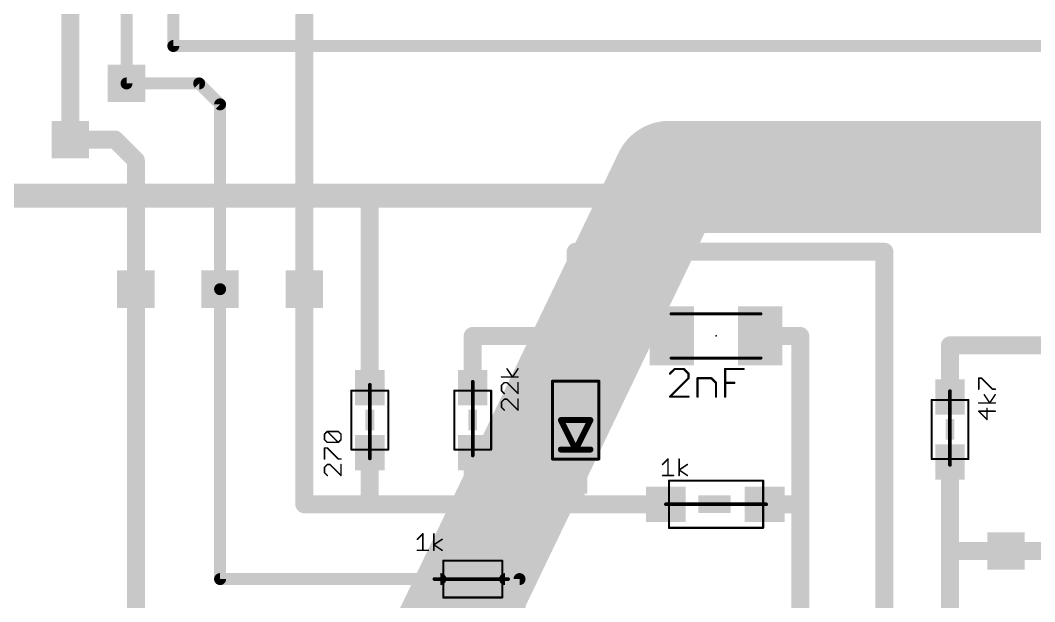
# Model space of a CAD drawing. Extents: x 0 to 165, y -10 to 137.
# Drawn here: x 64.66 to 99.08, y 49.4 to 69.14 of the extents above; entities that cross this region are included whole.
import ezdxf

# ---------------------------------------------------------------- set-up
doc = ezdxf.new("R2010")
doc.units = 0
for name, color, linetype in [('1', 14, 'CONTINUOUS'), ('16', 174, 'CONTINUOUS'), ('18', 94, 'CONTINUOUS'), ('21', 251, 'CONTINUOUS'), ('23', 178, 'CONTINUOUS'), ('27', 251, 'CONTINUOUS'), ('51', 251, 'CONTINUOUS')]:
    doc.layers.add(name, color=color, linetype=linetype)

# ---------------------------------------------------------------- blocks, each defined once
blk = doc.blocks.new('RECT')
blk.add_solid([(-0.5, -0.5), (0.5, -0.5), (-0.5, 0.5), (0.5, 0.5)])
blk = doc.blocks.new('SQUAREV')
blk.add_solid([(-0.5, -0.5), (0.5, -0.5), (-0.5, 0.5), (0.5, 0.5)])

msp = doc.modelspace()

# ---------------------------------------------------------------- linework, layer by layer
at = {"layer": '1'}
for points, const_width in [([(66.3575, 65.0875), (66.3575, 95.25)], 0.6096), ([(68.2625, 66.9925), (68.2625, 92.3925)], 0.4064), ([(69.85, 68.2625), (69.85, 90.805)], 0.4064), ([(104.4575, 68.2625), (69.85, 68.2625)], 0.4064), ([(61.595, 63.1825), (76.5175, 63.1825)], 0.8128), ([(76.5175, 63.1825), (100.0125, 63.1825)], 0.8128), ([(76.5175, 63.1825), (76.5175, 56.6625)], 0.6096), ([(93.98, 61.2775), (83.5025, 61.2775)], 0.6096), ([(83.5025, 61.2775), (83.5025, 58.42)], 0.6096), ([(93.98, 37.465), (93.98, 61.2775)], 0.6096), ([(68.58, 48.26), (68.58, 60.0075)], 0.6096), ([(74.295, 52.705), (74.295, 60.0075)], 0.6096), ([(71.4375, 50.165), (71.4375, 60.0075)], 0.4064), ([(83.5025, 58.42), (80.01, 58.42)], 0.6096), ([(80.01, 58.42), (80.01, 56.6625)], 0.6096), ([(83.5025, 58.42), (86.765, 58.42)], 0.6096), ([(83.5025, 58.42), (83.5025, 57.2625)], 0.6096), ([(91.1225, 58.42), (89.765, 58.42)], 0.6096), ([(91.1225, 52.705), (91.1225, 58.42)], 0.6096), ([(96.2025, 58.1025), (96.2025, 56.345)], 0.6096), ([(100.0125, 58.1025), (96.2025, 58.1025)], 0.6096), ([(76.5175, 52.705), (76.5175, 54.4625)], 0.6096), ([(80.01, 52.705), (80.01, 54.4625)], 0.6096), ([(96.2025, 51.1175), (96.2025, 54.145)], 0.6096), ([(83.5025, 52.705), (83.5025, 53.8625)], 0.6096), ([(76.5175, 52.705), (74.295, 52.705)], 0.6096), ([(80.01, 52.705), (76.5175, 52.705)], 0.6096), ([(80.01, 52.705), (83.5025, 52.705)], 0.6096), ([(80.01, 12.065), (80.01, 52.705)], 0.6096), ([(83.5025, 52.705), (86.565, 52.705)], 0.6096), ([(91.1225, 52.705), (89.915, 52.705)], 0.6096), ([(91.1225, 47.9425), (91.1225, 52.705)], 0.6096), ([(96.2025, 40.005), (96.2025, 51.1175)], 0.6096), ([(96.2025, 51.1175), (98.1075, 51.1175)], 0.6096), ([(98.1075, 51.1175), (98.3125, 51.1175)], 0.6096), ([(71.4375, 50.165), (78.91, 50.165)], 0.4064), ([(81.5975, 50.165), (81.11, 50.165)], 0.4064), ([(81.5975, 23.8125), (81.5975, 50.165)], 0.4064)]:
    msp.add_lwpolyline(points, dxfattribs=dict(at, const_width=const_width))
for points, const_width in [([(69.85, 68.3641, 1), (69.85, 68.1609)], 0.2032), ([(69.7484, 68.2625, 1), (69.9516, 68.2625)], 0.2032), ([(68.1609, 66.9925, 1), (68.3641, 66.9925)], 0.2032), ([(66.2051, 65.0875, 1), (66.5099, 65.0875)], 0.3048), ([(76.5175, 63.3857, 1), (76.5175, 62.9793)], 0.4064), ([(76.6699, 63.1825, 1), (76.3651, 63.1825)], 0.3048), ([(76.5175, 62.9793, 1), (76.5175, 63.3857)], 0.4064), ([(83.5025, 61.4299, 1), (83.5025, 61.1251)], 0.3048), ([(83.6549, 61.2775, 1), (83.3501, 61.2775)], 0.3048), ([(94.1324, 61.2775, 1), (93.8276, 61.2775)], 0.3048), ([(93.98, 61.1251, 1), (93.98, 61.4299)], 0.3048), ([(68.7324, 60.0075, 1), (68.4276, 60.0075)], 0.3048), ([(74.4474, 60.0075, 1), (74.1426, 60.0075)], 0.3048), ([(71.5391, 60.0075, 1), (71.3359, 60.0075)], 0.2032), ([(80.01, 58.5724, 1), (80.01, 58.2676)], 0.3048), ([(80.1624, 58.42, 1), (79.8576, 58.42)], 0.3048), ([(83.5025, 58.5724, 1), (83.5025, 58.2676)], 0.3048), ([(83.6549, 58.42, 1), (83.3501, 58.42)], 0.3048), ([(83.3501, 58.42, 1), (83.6549, 58.42)], 0.3048), ([(83.5025, 58.2676, 1), (83.5025, 58.5724)], 0.3048), ([(86.765, 58.2676, 1), (86.765, 58.5724)], 0.3048), ([(89.765, 58.5724, 1), (89.765, 58.2676)], 0.3048), ([(91.2749, 58.42, 1), (90.9701, 58.42)], 0.3048), ([(91.1225, 58.2676, 1), (91.1225, 58.5724)], 0.3048), ([(96.3549, 58.1025, 1), (96.0501, 58.1025)], 0.3048), ([(96.2025, 58.2549, 1), (96.2025, 57.9501)], 0.3048), ([(83.3501, 57.2625, 1), (83.6549, 57.2625)], 0.3048), ([(76.3651, 56.6625, 1), (76.6699, 56.6625)], 0.3048), ([(79.8576, 56.6625, 1), (80.1624, 56.6625)], 0.3048), ([(96.0501, 56.345, 1), (96.3549, 56.345)], 0.3048), ([(76.6699, 54.4625, 1), (76.3651, 54.4625)], 0.3048), ([(80.1624, 54.4625, 1), (79.8576, 54.4625)], 0.3048), ([(96.3549, 54.145, 1), (96.0501, 54.145)], 0.3048), ([(83.6549, 53.8625, 1), (83.3501, 53.8625)], 0.3048), ([(74.295, 52.8574, 1), (74.295, 52.5526)], 0.3048), ([(76.5175, 52.8574, 1), (76.5175, 52.5526)], 0.3048), ([(76.5175, 52.5526, 1), (76.5175, 52.8574)], 0.3048), ([(80.01, 52.8574, 1), (80.01, 52.5526)], 0.3048), ([(80.1624, 52.705, 1), (79.8576, 52.705)], 0.3048), ([(80.01, 52.5526, 1), (80.01, 52.8574)], 0.3048), ([(83.5025, 52.8574, 1), (83.5025, 52.5526)], 0.3048), ([(83.5025, 52.5526, 1), (83.5025, 52.8574)], 0.3048), ([(86.565, 52.5526, 1), (86.565, 52.8574)], 0.3048), ([(89.915, 52.8574, 1), (89.915, 52.5526)], 0.3048), ([(91.2749, 52.705, 1), (90.9701, 52.705)], 0.3048), ([(91.1225, 52.5526, 1), (91.1225, 52.8574)], 0.3048), ([(74.1426, 52.705, 1), (74.4474, 52.705)], 0.3048), ([(76.3651, 52.705, 1), (76.6699, 52.705)], 0.3048), ([(79.8576, 52.705, 1), (80.1624, 52.705)], 0.3048), ([(83.3501, 52.705, 1), (83.6549, 52.705)], 0.3048), ([(90.9701, 52.705, 1), (91.2749, 52.705)], 0.3048), ([(96.3549, 51.1175, 1), (96.0501, 51.1175)], 0.3048), ([(96.2025, 51.2699, 1), (96.2025, 50.9651)], 0.3048), ([(98.1075, 51.2699, 1), (98.1075, 50.9651)], 0.3048), ([(98.1075, 50.9651, 1), (98.1075, 51.2699)], 0.3048), ([(98.3125, 50.9651, 1), (98.3125, 51.2699)], 0.3048), ([(96.0501, 51.1175, 1), (96.3549, 51.1175)], 0.3048), ([(71.4375, 50.2666, 1), (71.4375, 50.0634)], 0.2032), ([(71.3359, 50.165, 1), (71.5391, 50.165)], 0.2032), ([(78.91, 50.0634, 1), (78.91, 50.2666)], 0.2032), ([(81.11, 50.2666, 1), (81.11, 50.0634)], 0.2032), ([(81.6991, 50.165, 1), (81.4959, 50.165)], 0.2032), ([(81.5975, 50.0634, 1), (81.5975, 50.2666)], 0.2032)]:
    msp.add_lwpolyline(points, format="xyb", dxfattribs=dict(at, const_width=const_width))
at = {"layer": '16'}
for points, const_width in [([(74.295, 60.0075), (74.295, 71.755)], 0.6096), ([(70.7276, 66.9925), (68.2625, 66.9925)], 0.4064), ([(71.4375, 66.2826), (70.7276, 66.9925)], 0.4064), ([(71.4375, 60.0075), (71.4375, 66.2826)], 0.4064), ([(72.39, 34.036), (86.6775, 63.8175)], 3.81), ([(86.6775, 63.8175), (113.03, 63.8175)], 3.81), ([(67.8701, 65.0875), (66.3575, 65.0875)], 0.6096), ([(68.58, 64.3776), (67.8701, 65.0875)], 0.6096), ([(68.58, 60.0075), (68.58, 64.3776)], 0.6096), ([(98.1075, 51.1175), (101.98, 51.1175)], 0.6096)]:
    msp.add_lwpolyline(points, dxfattribs=dict(at, const_width=const_width))
for points, const_width in [([(68.2625, 67.0941, 1), (68.2625, 66.8909)], 0.2032), ([(70.7994, 67.0643, 1), (70.6558, 66.9207)], 0.2032), ([(70.7276, 66.8909, 1), (70.7276, 67.0941)], 0.2032), ([(71.5391, 66.2826, 1), (71.3359, 66.2826)], 0.2032), ([(71.3657, 66.2108, 1), (71.5093, 66.3544)], 0.2032), ([(86.6775, 64.77, 1), (86.6775, 62.865)], 1.905), ([(87.5363, 63.4055, 1), (85.8187, 64.2295)], 1.905), ([(66.3575, 65.2399, 1), (66.3575, 64.9351)], 0.3048), ([(67.9779, 65.1953, 1), (67.7623, 64.9797)], 0.3048), ([(67.8701, 64.9351, 1), (67.8701, 65.2399)], 0.3048), ([(68.7324, 64.3776, 1), (68.4276, 64.3776)], 0.3048), ([(68.4722, 64.2698, 1), (68.6878, 64.4854)], 0.3048), ([(68.4276, 60.0075, 1), (68.7324, 60.0075)], 0.3048), ([(71.3359, 60.0075, 1), (71.5391, 60.0075)], 0.2032), ([(74.1426, 60.0075, 1), (74.4474, 60.0075)], 0.3048), ([(98.1075, 51.2699, 1), (98.1075, 50.9651)], 0.3048)]:
    msp.add_lwpolyline(points, format="xyb", dxfattribs=dict(at, const_width=const_width))
at = {"layer": '21'}
for points, const_width in [([(59.69, 67.31, 1), (59.69, 77.47, 1), (59.69, 67.31)], 0.1524), ([(76.5493, 56.7625, 1), (76.4857, 56.7625)], 0.0635), ([(80.0418, 56.8625, 1), (79.9783, 56.8625)], 0.0635), ([(75.91, 56.5625, 1), (75.875, 56.5625)], 0.035), ([(77.16, 56.5625, 1), (77.125, 56.5625)], 0.035), ([(79.4025, 56.5625, 1), (79.3675, 56.5625)], 0.035), ([(80.6525, 56.5625, 1), (80.6175, 56.5625)], 0.035), ([(96.2343, 56.545, 1), (96.1707, 56.545)], 0.0635), ([(95.595, 56.245, 1), (95.56, 56.245)], 0.035), ([(96.845, 56.245, 1), (96.81, 56.245)], 0.035), ([(75.875, 54.5625, 1), (75.91, 54.5625)], 0.035), ([(77.125, 54.5625, 1), (77.16, 54.5625)], 0.035), ([(79.3675, 54.5625, 1), (79.4025, 54.5625)], 0.035), ([(79.9783, 54.3625, 1), (80.0418, 54.3625)], 0.0635), ([(80.6175, 54.5625, 1), (80.6525, 54.5625)], 0.035), ([(76.4857, 54.2625, 1), (76.5493, 54.2625)], 0.0635), ([(95.56, 54.245, 1), (95.595, 54.245)], 0.035), ([(96.1707, 54.045, 1), (96.2343, 54.045)], 0.0635), ([(96.81, 54.245, 1), (96.845, 54.245)], 0.035), ([(86.665, 53.5225, 1), (86.665, 53.4875)], 0.035), ([(89.865, 53.4875, 1), (89.865, 53.5225)], 0.035), ([(86.665, 51.9225, 1), (86.665, 51.8875)], 0.035), ([(89.865, 51.8875, 1), (89.865, 51.9225)], 0.035), ([(79.01, 50.8075, 1), (79.01, 50.7725)], 0.035), ([(81.01, 50.7725, 1), (81.01, 50.8075)], 0.035), ([(78.71, 50.1968, 1), (78.71, 50.1332)], 0.0635), ([(81.21, 50.1332, 1), (81.21, 50.1968)], 0.0635), ([(79.01, 49.5575, 1), (79.01, 49.5225)], 0.035), ([(81.01, 49.5225, 1), (81.01, 49.5575)], 0.035)]:
    msp.add_lwpolyline(points, format="xyb", dxfattribs=dict(at, const_width=const_width))
for points, const_width in [([(76.5175, 54.2625), (76.5175, 56.7625)], 0.127), ([(80.01, 56.8625), (80.01, 54.3625)], 0.127), ([(75.8925, 54.5625), (75.8925, 56.5625)], 0.07), ([(77.1425, 56.5625), (77.1425, 54.5625)], 0.07), ([(79.385, 54.5625), (79.385, 56.5625)], 0.07), ([(80.635, 56.5625), (80.635, 54.5625)], 0.07), ([(96.2025, 56.545), (96.2025, 54.045)], 0.127), ([(95.5775, 54.245), (95.5775, 56.245)], 0.07), ([(96.8275, 56.245), (96.8275, 54.245)], 0.07), ([(86.665, 53.505), (89.865, 53.505)], 0.07), ([(89.865, 51.905), (86.665, 51.905)], 0.07), ([(79.01, 50.79), (81.01, 50.79)], 0.07), ([(78.71, 50.165), (81.21, 50.165)], 0.127), ([(81.01, 49.54), (79.01, 49.54)], 0.07)]:
    msp.add_lwpolyline(points, dxfattribs=dict(at, const_width=const_width))
at = {"layer": '23'}
for p in [(88.265, 58.42), (76.5175, 55.5625), (80.01, 55.5625), (83.5025, 55.5625), (96.2025, 55.245), (88.265, 52.705), (80.01, 50.165)]:
    msp.add_point(p, dxfattribs=at)
at = {"layer": '27'}
for points, const_width in [([(81.3603, 57.0251), (81.1739, 57.3048)], 0.0508), ([(81.5467, 57.3048), (81.3603, 57.0251)], 0.0508), ([(86.8599, 57.2987), (86.7031, 57.1419)], 0.0762), ([(87.1734, 57.2987), (86.8599, 57.2987)], 0.0762), ([(87.3302, 57.1419), (87.1734, 57.2987)], 0.0762), ([(87.3302, 56.9852), (87.3302, 57.1419)], 0.0762), ([(88.5741, 56.3581), (88.5741, 57.2987)], 0.0762), ([(88.5741, 57.2987), (89.2012, 57.2987)], 0.0762), ([(81.5467, 57.0251), (80.9874, 57.0251)], 0.0508), ([(81.0806, 56.8367), (80.9874, 56.7435)], 0.0508), ([(81.1739, 56.8367), (81.0806, 56.8367)], 0.0508), ([(81.5467, 56.4638), (81.1739, 56.8367)], 0.0508), ([(81.5467, 56.8367), (81.5467, 56.4638)], 0.0508), ([(86.7031, 56.3581), (87.3302, 56.9852)], 0.0762), ([(87.6386, 56.3581), (87.6386, 56.9852)], 0.0762), ([(87.6386, 56.9852), (88.1089, 56.9852)], 0.0762), ([(88.1089, 56.9852), (88.2657, 56.8284)], 0.0762), ([(88.2657, 56.8284), (88.2657, 56.3581)], 0.0762), ([(88.5741, 56.8284), (88.8877, 56.8284)], 0.0762), ([(97.1799, 56.6141), (97.1799, 56.9869)], 0.0508), ([(97.1799, 56.9869), (97.2731, 56.9869)], 0.0508), ([(97.2731, 56.9869), (97.646, 56.6141)], 0.0508), ([(80.9874, 56.7435), (80.9874, 56.557)], 0.0508), ([(80.9874, 56.557), (81.0806, 56.4638)], 0.0508), ([(97.5528, 56.1463), (97.3664, 56.426)], 0.0508), ([(97.7392, 56.426), (97.5528, 56.1463)], 0.0508), ([(97.646, 56.6141), (97.7392, 56.6141)], 0.0508), ([(81.0806, 56.2754), (80.9874, 56.1822)], 0.0508), ([(80.9874, 56.1822), (80.9874, 55.9957)], 0.0508), ([(81.1739, 56.2754), (81.0806, 56.2754)], 0.0508), ([(81.5467, 55.9025), (81.1739, 56.2754)], 0.0508), ([(81.5467, 56.2754), (81.5467, 55.9025)], 0.0508), ([(87.3302, 56.3581), (86.7031, 56.3581)], 0.0762), ([(97.7392, 56.1463), (97.1799, 56.1463)], 0.0508), ([(80.9874, 55.9957), (81.0806, 55.9025)], 0.0508), ([(97.7392, 55.8647), (97.1799, 55.8647)], 0.0508), ([(97.1799, 55.8647), (97.4596, 55.585)], 0.0508), ([(97.4596, 55.585), (97.4596, 55.9579)], 0.0508), ([(74.9803, 55.0852), (75.0735, 55.1784)], 0.0508), ([(74.9803, 54.8987), (74.9803, 55.0852)], 0.0508), ([(75.0735, 55.1784), (75.4464, 55.1784)], 0.0508), ([(75.4464, 54.8055), (75.0735, 55.1784)], 0.0508), ([(75.4464, 55.1784), (75.5396, 55.0852)], 0.0508), ([(75.5396, 55.0852), (75.5396, 54.8987)], 0.0508), ([(75.0735, 54.8055), (74.9803, 54.8987)], 0.0508), ([(75.4464, 54.8055), (75.0735, 54.8055)], 0.0508), ([(75.5396, 54.8987), (75.4464, 54.8055)], 0.0508), ([(74.9803, 54.2442), (74.9803, 54.6171)], 0.0508), ([(74.9803, 54.6171), (75.0735, 54.6171)], 0.0508), ([(75.0735, 54.6171), (75.4464, 54.2442)], 0.0508), ([(75.0735, 54.0558), (74.9803, 53.9625)], 0.0508), ([(75.1668, 54.0558), (75.0735, 54.0558)], 0.0508), ([(75.5396, 53.6829), (75.1668, 54.0558)], 0.0508), ([(75.4464, 54.2442), (75.5396, 54.2442)], 0.0508), ([(75.5396, 54.0558), (75.5396, 53.6829)], 0.0508), ([(86.4504, 54.0558), (86.6368, 54.2422)], 0.0508), ([(86.6368, 54.2422), (86.6368, 53.6829)], 0.0508), ([(87.0117, 53.6829), (87.0117, 54.2422)], 0.0508), ([(87.0117, 53.8693), (87.2913, 54.0558)], 0.0508), ([(74.9803, 53.9625), (74.9803, 53.7761)], 0.0508), ([(74.9803, 53.7761), (75.0735, 53.6829)], 0.0508), ([(86.4504, 53.6829), (86.8233, 53.6829)], 0.0508), ([(87.2913, 53.6829), (87.0117, 53.8693)], 0.0508), ([(78.1304, 51.5158), (78.3168, 51.7022)], 0.0508), ([(78.3168, 51.7022), (78.3168, 51.1429)], 0.0508), ([(78.6917, 51.1429), (78.6917, 51.7022)], 0.0508), ([(78.6917, 51.3293), (78.9713, 51.5158)], 0.0508), ([(78.9713, 51.1429), (78.6917, 51.3293)], 0.0508), ([(78.1304, 51.1429), (78.5033, 51.1429)], 0.0508)]:
    msp.add_lwpolyline(points, dxfattribs=dict(at, const_width=const_width))
for points, const_width in [([(81.1844, 57.3118, 1), (81.1633, 57.2977)], 0.0254), ([(81.5573, 57.2977, 1), (81.5361, 57.3118)], 0.0254), ([(86.6896, 57.1554, 1), (86.7166, 57.1285)], 0.0381), ([(86.8599, 57.3178, 1), (86.8599, 57.2797)], 0.0381), ([(86.8733, 57.2852, 1), (86.8464, 57.3122)], 0.0381), ([(87.1869, 57.3122, 1), (87.1599, 57.2852)], 0.0381), ([(87.1734, 57.2797, 1), (87.1734, 57.3178)], 0.0381), ([(87.3492, 57.1419, 1), (87.3111, 57.1419)], 0.0381), ([(87.3167, 57.1285, 1), (87.3436, 57.1554)], 0.0381), ([(88.5741, 57.3178, 1), (88.5741, 57.2797)], 0.0381), ([(88.5932, 57.2987, 1), (88.5551, 57.2987)], 0.0381), ([(89.2012, 57.2797, 1), (89.2012, 57.3178)], 0.0381), ([(80.9874, 57.0378, 1), (80.9874, 57.0124)], 0.0254), ([(81.0806, 56.8494, 1), (81.0806, 56.824)], 0.0254), ([(81.0896, 56.8277, 1), (81.0717, 56.8457)], 0.0254), ([(81.1828, 56.8457, 1), (81.1649, 56.8277)], 0.0254), ([(81.1739, 56.824, 1), (81.1739, 56.8494)], 0.0254), ([(81.3497, 57.0322, 1), (81.3708, 57.0181)], 0.0254), ([(81.3497, 57.0181, 1), (81.3708, 57.0322)], 0.0254), ([(81.5594, 56.8367, 1), (81.534, 56.8367)], 0.0254), ([(81.5467, 57.0124, 1), (81.5467, 57.0378)], 0.0254), ([(87.3111, 56.9852, 1), (87.3492, 56.9852)], 0.0381), ([(87.3436, 56.9717, 1), (87.3167, 56.9986)], 0.0381), ([(87.6386, 57.0042, 1), (87.6386, 56.9661)], 0.0381), ([(87.6577, 56.9852, 1), (87.6196, 56.9852)], 0.0381), ([(88.1224, 56.9986, 1), (88.0954, 56.9717)], 0.0381), ([(88.1089, 56.9661, 1), (88.1089, 57.0042)], 0.0381), ([(88.2847, 56.8284, 1), (88.2466, 56.8284)], 0.0381), ([(88.2522, 56.8149, 1), (88.2792, 56.8419)], 0.0381), ([(88.5741, 56.8475, 1), (88.5741, 56.8094)], 0.0381), ([(88.8877, 56.8094, 1), (88.8877, 56.8475)], 0.0381), ([(97.1926, 56.9869, 1), (97.1672, 56.9869)], 0.0254), ([(97.1799, 56.9996, 1), (97.1799, 56.9742)], 0.0254), ([(97.2821, 56.9959, 1), (97.2642, 56.978)], 0.0254), ([(97.2731, 56.9742, 1), (97.2731, 56.9996)], 0.0254), ([(81.0001, 56.7435, 1), (80.9747, 56.7435)], 0.0254), ([(80.9784, 56.7524, 1), (80.9964, 56.7345)], 0.0254), ([(80.9964, 56.566, 1), (80.9784, 56.5481)], 0.0254), ([(80.9747, 56.557, 1), (81.0001, 56.557)], 0.0254), ([(81.0717, 56.4548, 1), (81.0896, 56.4728)], 0.0254), ([(81.534, 56.4638, 1), (81.5594, 56.4638)], 0.0254), ([(81.5377, 56.4548, 1), (81.5557, 56.4728)], 0.0254), ([(97.1672, 56.6141, 1), (97.1926, 56.6141)], 0.0254), ([(97.3769, 56.433, 1), (97.3558, 56.4189)], 0.0254), ([(97.646, 56.6268, 1), (97.646, 56.6014)], 0.0254), ([(97.637, 56.6051, 1), (97.655, 56.6231)], 0.0254), ([(97.7498, 56.4189, 1), (97.7286, 56.433)], 0.0254), ([(97.7392, 56.6014, 1), (97.7392, 56.6268)], 0.0254), ([(81.0001, 56.1822, 1), (80.9747, 56.1822)], 0.0254), ([(80.9784, 56.1911, 1), (80.9964, 56.1732)], 0.0254), ([(81.0806, 56.2881, 1), (81.0806, 56.2627)], 0.0254), ([(81.0896, 56.2664, 1), (81.0717, 56.2843)], 0.0254), ([(81.1828, 56.2843, 1), (81.1649, 56.2664)], 0.0254), ([(81.1739, 56.2627, 1), (81.1739, 56.2881)], 0.0254), ([(81.5594, 56.2754, 1), (81.534, 56.2754)], 0.0254), ([(86.7031, 56.3772, 1), (86.7031, 56.3391)], 0.0381), ([(86.6896, 56.3716, 1), (86.7166, 56.3446)], 0.0381), ([(87.3302, 56.3391, 1), (87.3302, 56.3772)], 0.0381), ([(87.6196, 56.3581, 1), (87.6577, 56.3581)], 0.0381), ([(88.2466, 56.3581, 1), (88.2847, 56.3581)], 0.0381), ([(88.5551, 56.3581, 1), (88.5932, 56.3581)], 0.0381), ([(97.1799, 56.159, 1), (97.1799, 56.1336)], 0.0254), ([(97.5422, 56.1534, 1), (97.5633, 56.1393)], 0.0254), ([(97.5422, 56.1393, 1), (97.5633, 56.1534)], 0.0254), ([(97.7392, 56.1336, 1), (97.7392, 56.159)], 0.0254), ([(80.9964, 56.0047, 1), (80.9784, 55.9868)], 0.0254), ([(80.9747, 55.9957, 1), (81.0001, 55.9957)], 0.0254), ([(81.0717, 55.8935, 1), (81.0896, 55.9115)], 0.0254), ([(81.534, 55.9025, 1), (81.5594, 55.9025)], 0.0254), ([(81.5377, 55.8935, 1), (81.5557, 55.9115)], 0.0254), ([(97.1799, 55.8774, 1), (97.1799, 55.852)], 0.0254), ([(97.1889, 55.8736, 1), (97.1709, 55.8557)], 0.0254), ([(97.4723, 55.9579, 1), (97.4469, 55.9579)], 0.0254), ([(97.7392, 55.852, 1), (97.7392, 55.8774)], 0.0254), ([(97.4469, 55.585, 1), (97.4723, 55.585)], 0.0254), ([(97.4506, 55.576, 1), (97.4685, 55.594)], 0.0254), ([(74.993, 55.0852, 1), (74.9676, 55.0852)], 0.0254), ([(74.9713, 55.0941, 1), (74.9893, 55.0762)], 0.0254), ([(75.0735, 55.1911, 1), (75.0735, 55.1657)], 0.0254), ([(75.0825, 55.1873, 1), (75.0646, 55.1694)], 0.0254), ([(75.0825, 55.1694, 1), (75.0646, 55.1873)], 0.0254), ([(75.4554, 55.1873, 1), (75.4374, 55.1694)], 0.0254), ([(75.4464, 55.1657, 1), (75.4464, 55.1911)], 0.0254), ([(75.5523, 55.0852, 1), (75.5269, 55.0852)], 0.0254), ([(75.5306, 55.0762, 1), (75.5486, 55.0941)], 0.0254), ([(74.9893, 54.9077, 1), (74.9713, 54.8898)], 0.0254), ([(74.9676, 54.8987, 1), (74.993, 54.8987)], 0.0254), ([(75.0735, 54.8182, 1), (75.0735, 54.7928)], 0.0254), ([(75.0646, 54.7965, 1), (75.0825, 54.8145)], 0.0254), ([(75.4374, 54.8145, 1), (75.4554, 54.7965)], 0.0254), ([(75.4374, 54.7965, 1), (75.4554, 54.8145)], 0.0254), ([(75.4464, 54.7928, 1), (75.4464, 54.8182)], 0.0254), ([(75.5269, 54.8987, 1), (75.5523, 54.8987)], 0.0254), ([(75.5486, 54.8898, 1), (75.5306, 54.9077)], 0.0254), ([(74.993, 54.6171, 1), (74.9676, 54.6171)], 0.0254), ([(74.9803, 54.6298, 1), (74.9803, 54.6044)], 0.0254), ([(75.0825, 54.626, 1), (75.0646, 54.6081)], 0.0254), ([(75.0735, 54.6044, 1), (75.0735, 54.6298)], 0.0254), ([(74.9676, 54.2442, 1), (74.993, 54.2442)], 0.0254), ([(75.0735, 54.0685, 1), (75.0735, 54.0431)], 0.0254), ([(75.0825, 54.0468, 1), (75.0646, 54.0647)], 0.0254), ([(75.1757, 54.0647, 1), (75.1578, 54.0468)], 0.0254), ([(75.1668, 54.0431, 1), (75.1668, 54.0685)], 0.0254), ([(75.4464, 54.2569, 1), (75.4464, 54.2315)], 0.0254), ([(75.4374, 54.2352, 1), (75.4554, 54.2532)], 0.0254), ([(75.5523, 54.0558, 1), (75.5269, 54.0558)], 0.0254), ([(75.5396, 54.2315, 1), (75.5396, 54.2569)], 0.0254), ([(86.4414, 54.0647, 1), (86.4594, 54.0468)], 0.0254), ([(86.6495, 54.2422, 1), (86.6241, 54.2422)], 0.0254), ([(86.6458, 54.2332, 1), (86.6278, 54.2512)], 0.0254), ([(87.0244, 54.2422, 1), (86.999, 54.2422)], 0.0254), ([(87.2984, 54.0452, 1), (87.2843, 54.0663)], 0.0254), ([(74.993, 53.9625, 1), (74.9676, 53.9625)], 0.0254), ([(74.9713, 53.9715, 1), (74.9893, 53.9536)], 0.0254), ([(74.9893, 53.7851, 1), (74.9713, 53.7671)], 0.0254), ([(74.9676, 53.7761, 1), (74.993, 53.7761)], 0.0254), ([(75.0646, 53.6739, 1), (75.0825, 53.6919)], 0.0254), ([(75.5306, 53.6739, 1), (75.5486, 53.6919)], 0.0254), ([(86.4504, 53.6956, 1), (86.4504, 53.6702)], 0.0254), ([(86.8233, 53.6702, 1), (86.8233, 53.6956)], 0.0254), ([(87.0188, 53.8799, 1), (87.0047, 53.8588)], 0.0254), ([(87.0047, 53.8799, 1), (87.0188, 53.8588)], 0.0254), ([(87.2843, 53.6723, 1), (87.2984, 53.6935)], 0.0254), ([(75.5269, 53.6829, 1), (75.5523, 53.6829)], 0.0254), ([(86.6241, 53.6829, 1), (86.6495, 53.6829)], 0.0254), ([(86.999, 53.6829, 1), (87.0244, 53.6829)], 0.0254), ([(78.3295, 51.7022, 1), (78.3041, 51.7022)], 0.0254), ([(78.3258, 51.6932, 1), (78.3078, 51.7112)], 0.0254), ([(78.7044, 51.7022, 1), (78.679, 51.7022)], 0.0254), ([(78.1214, 51.5247, 1), (78.1394, 51.5068)], 0.0254), ([(78.6988, 51.3399, 1), (78.6847, 51.3188)], 0.0254), ([(78.6847, 51.3399, 1), (78.6988, 51.3188)], 0.0254), ([(78.9784, 51.5052, 1), (78.9643, 51.5263)], 0.0254), ([(78.1304, 51.1556, 1), (78.1304, 51.1302)], 0.0254), ([(78.3041, 51.1429, 1), (78.3295, 51.1429)], 0.0254), ([(78.5033, 51.1302, 1), (78.5033, 51.1556)], 0.0254), ([(78.679, 51.1429, 1), (78.7044, 51.1429)], 0.0254), ([(78.9643, 51.1323, 1), (78.9784, 51.1535)], 0.0254)]:
    msp.add_lwpolyline(points, format="xyb", dxfattribs=dict(at, const_width=const_width))
at = {"layer": '51'}
for points, const_width in [([(86.74, 59.17), (89.79, 59.17)], 0.1016), ([(89.79, 57.67), (86.74, 57.67)], 0.1016), ([(82.7155, 54.2415), (82.7155, 56.8835)], 0.1016), ([(84.2895, 56.8835), (82.7155, 56.8835)], 0.1016), ([(84.2895, 54.2415), (84.2895, 56.8835)], 0.1016), ([(75.8925, 56.5625), (77.1425, 56.5625)], 0.07), ([(76.5175, 54.4625), (76.5175, 56.6625)], 0.127), ([(79.385, 56.5625), (80.635, 56.5625)], 0.07), ([(80.01, 56.6625), (80.01, 54.4625)], 0.127), ([(95.5775, 56.245), (96.8275, 56.245)], 0.07), ([(96.2025, 56.345), (96.2025, 54.145)], 0.127), ([(83.5025, 54.5625), (83.0025, 55.5625)], 0.2032), ([(83.0025, 55.5625), (84.0025, 55.5625)], 0.2032), ([(84.0025, 55.5625), (83.5025, 54.5625)], 0.2032), ([(77.1425, 54.5625), (75.8925, 54.5625)], 0.07), ([(80.635, 54.5625), (79.385, 54.5625)], 0.07), ([(83.0025, 54.5625), (83.5025, 54.5625)], 0.2032), ([(83.5025, 54.5625), (84.0025, 54.5625)], 0.2032), ([(84.2895, 54.2415), (82.7155, 54.2415)], 0.1016), ([(96.8275, 54.245), (95.5775, 54.245)], 0.07), ([(86.665, 51.905), (86.665, 53.505)], 0.07), ([(89.865, 53.505), (89.865, 51.905)], 0.07), ([(86.565, 52.705), (89.965, 52.705)], 0.127), ([(79.01, 49.54), (79.01, 50.79)], 0.07), ([(81.01, 50.79), (81.01, 49.54)], 0.07), ([(78.91, 50.165), (81.11, 50.165)], 0.127)]:
    msp.add_lwpolyline(points, dxfattribs=dict(at, const_width=const_width))
for points, const_width in [([(86.74, 59.1954, 1), (86.74, 59.1446)], 0.0508), ([(89.79, 59.1446, 1), (89.79, 59.1954)], 0.0508), ([(86.74, 57.6954, 1), (86.74, 57.6446)], 0.0508), ([(89.79, 57.6446, 1), (89.79, 57.6954)], 0.0508), ([(82.7409, 56.8835, 1), (82.6901, 56.8835)], 0.0508), ([(82.7155, 56.9089, 1), (82.7155, 56.8581)], 0.0508), ([(84.3149, 56.8835, 1), (84.2641, 56.8835)], 0.0508), ([(84.2895, 56.8581, 1), (84.2895, 56.9089)], 0.0508), ([(75.8925, 56.58, 1), (75.8925, 56.545)], 0.035), ([(76.5493, 56.6625, 1), (76.4857, 56.6625)], 0.0635), ([(77.1425, 56.545, 1), (77.1425, 56.58)], 0.035), ([(79.385, 56.58, 1), (79.385, 56.545)], 0.035), ([(80.0418, 56.6625, 1), (79.9783, 56.6625)], 0.0635), ([(80.635, 56.545, 1), (80.635, 56.58)], 0.035), ([(95.5775, 56.2625, 1), (95.5775, 56.2275)], 0.035), ([(96.2343, 56.345, 1), (96.1707, 56.345)], 0.0635), ([(96.8275, 56.2275, 1), (96.8275, 56.2625)], 0.035), ([(83.0479, 55.5852, 1), (82.9571, 55.5398)], 0.1016), ([(83.0025, 55.6133, 1), (83.0025, 55.5117)], 0.1016), ([(84.0479, 55.5398, 1), (83.9571, 55.5852)], 0.1016), ([(84.0025, 55.5117, 1), (84.0025, 55.6133)], 0.1016), ([(75.8925, 54.58, 1), (75.8925, 54.545)], 0.035), ([(76.4857, 54.4625, 1), (76.5493, 54.4625)], 0.0635), ([(77.1425, 54.545, 1), (77.1425, 54.58)], 0.035), ([(79.385, 54.58, 1), (79.385, 54.545)], 0.035), ([(79.9783, 54.4625, 1), (80.0418, 54.4625)], 0.0635), ([(80.635, 54.545, 1), (80.635, 54.58)], 0.035), ([(83.0025, 54.6133, 1), (83.0025, 54.5117)], 0.1016), ([(83.5025, 54.6133, 1), (83.5025, 54.5117)], 0.1016), ([(83.4571, 54.5852, 1), (83.5479, 54.5398)], 0.1016), ([(83.4571, 54.5398, 1), (83.5479, 54.5852)], 0.1016), ([(83.5025, 54.5117, 1), (83.5025, 54.6133)], 0.1016), ([(84.0025, 54.5117, 1), (84.0025, 54.6133)], 0.1016), ([(82.7155, 54.2669, 1), (82.7155, 54.2161)], 0.0508), ([(82.6901, 54.2415, 1), (82.7409, 54.2415)], 0.0508), ([(84.2641, 54.2415, 1), (84.3149, 54.2415)], 0.0508), ([(84.2895, 54.2161, 1), (84.2895, 54.2669)], 0.0508), ([(95.5775, 54.2625, 1), (95.5775, 54.2275)], 0.035), ([(96.1707, 54.145, 1), (96.2343, 54.145)], 0.0635), ([(96.8275, 54.2275, 1), (96.8275, 54.2625)], 0.035), ([(86.6825, 53.505, 1), (86.6475, 53.505)], 0.035), ([(89.8825, 53.505, 1), (89.8475, 53.505)], 0.035), ([(86.565, 52.7368, 1), (86.565, 52.6733)], 0.0635), ([(89.965, 52.6733, 1), (89.965, 52.7368)], 0.0635), ([(86.6475, 51.905, 1), (86.6825, 51.905)], 0.035), ([(89.8475, 51.905, 1), (89.8825, 51.905)], 0.035), ([(79.0275, 50.79, 1), (78.9925, 50.79)], 0.035), ([(81.0275, 50.79, 1), (80.9925, 50.79)], 0.035), ([(78.91, 50.1968, 1), (78.91, 50.1332)], 0.0635), ([(81.11, 50.1332, 1), (81.11, 50.1968)], 0.0635), ([(78.9925, 49.54, 1), (79.0275, 49.54)], 0.035), ([(80.9925, 49.54, 1), (81.0275, 49.54)], 0.035)]:
    msp.add_lwpolyline(points, format="xyb", dxfattribs=dict(at, const_width=const_width))

# ---------------------------------------------------------------- block references
at = {"layer": '1'}
for p, xscale, yscale in [((86.765, 58.42), 1.5, 2), ((89.765, 58.42), 1.5, 2), ((86.565, 52.705), 1.35, 1.2), ((89.915, 52.705), 1.35, 1.2)]:
    msp.add_blockref('RECT', p, dxfattribs=dict(at, xscale=xscale, yscale=yscale))
at = {"layer": '1', "xscale": 1.6, "yscale": 0.8, "rotation": 90}
for p in [(83.5025, 57.2625), (83.5025, 53.8625)]:
    msp.add_blockref('RECT', p, dxfattribs=at)
at = {"layer": '1', "xscale": 1.2}
for p, rotation in [((76.5175, 56.6625), 90), ((80.01, 56.6625), 270), ((96.2025, 56.345), 270), ((76.5175, 54.4625), 90), ((80.01, 54.4625), 270), ((96.2025, 54.145), 270)]:
    msp.add_blockref('RECT', p, dxfattribs=dict(at, rotation=rotation))
for p in [(78.91, 50.165), (81.11, 50.165)]:
    msp.add_blockref('RECT', p, dxfattribs=at)
at = {"layer": '18', "xscale": 1.27, "yscale": 1.27}
for p in [(68.2625, 66.9925), (68.2625, 66.9925), (66.3575, 65.0875), (66.3575, 65.0875), (68.58, 60.0075), (68.58, 60.0075), (71.4375, 60.0075), (71.4375, 60.0075), (74.295, 60.0075), (74.295, 60.0075), (98.1075, 51.1175), (98.1075, 51.1175)]:
    msp.add_blockref('SQUAREV', p, dxfattribs=at)
at = {"layer": '21', "xscale": 0.7, "yscale": 0.3}
for p, rotation in [((76.5175, 55.5625), 90), ((80.01, 55.5625), 270), ((96.2025, 55.245), 270)]:
    msp.add_blockref('RECT', p, dxfattribs=dict(at, rotation=rotation))
at = {"layer": '21'}
for p, xscale, yscale in [((88.215, 52.705), 1.1, 0.6), ((80.01, 50.165), 0.7, 0.3)]:
    msp.add_blockref('RECT', p, dxfattribs=dict(at, xscale=xscale, yscale=yscale))
at = {"layer": '51', "xscale": 0.5, "yscale": 1.6}
for p in [(86.915, 58.42), (89.615, 58.42)]:
    msp.add_blockref('RECT', p, dxfattribs=at)
at = {"layer": '51', "xscale": 0.5842, "yscale": 0.6096, "rotation": 90}
for p in [(83.5025, 57.2262), (83.5025, 53.8988)]:
    msp.add_blockref('RECT', p, dxfattribs=at)

doc.saveas('drawing.dxf')
